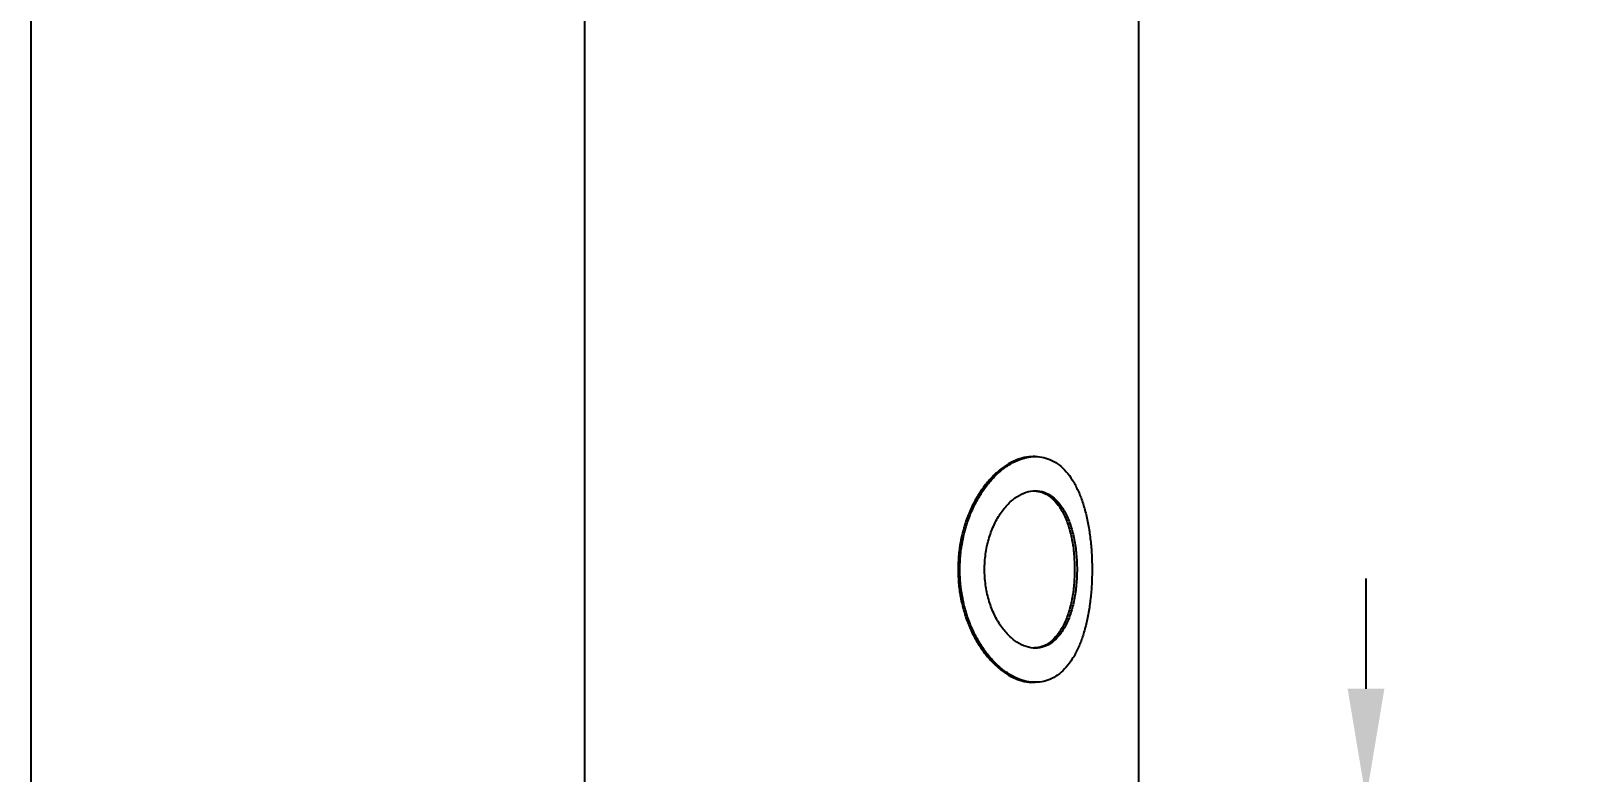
# Model space of a CAD drawing. Header units: millimetres. Extents: x 0 to 6631, y 0 to 4689.
# Drawn here: x 1176 to 1748, y 2970 to 3244 of the extents above; entities that cross this region are included whole.
import ezdxf

# ---------------------------------------------------------------- set-up
doc = ezdxf.new("R2010")
doc.units = ezdxf.units.MM
doc.header["$LTSCALE"] = 13
doc.linetypes.add('CENTERX2', pattern=[101.6, 63.5, -12.7, 12.7, -12.7])
for name, color, linetype in [('中心线', 1, 'CENTERX2'), ('几何体', 7, 'Continuous'), ('尺寸', 3, 'Continuous')]:
    doc.layers.add(name, color=color, linetype=linetype)
doc.styles.add('SLDTEXTSTYLE0', font='hyswlongfangsong.ttf')
doc.dimstyles.new('SLDDIMSTYLE1', dxfattribs={"dimtxt": 50, "dimasz": 40.8, "dimexe": 0, "dimexo": 0.0625, "dimgap": 12.5, "dimtad": 2, "dimdec": 0, "dimrnd": 1e-09, "dimzin": 12, "dimdsep": 46, "dimtxsty": 'SLDTEXTSTYLE0', "dimsah": 1, "dimcen": 0.09, "dimadec": 0, "dimazin": 3, "dimtfac": 1, "dimtdec": 0, "dimtofl": 0, "dimtmove": 0, "dimatfit": 3, "dimfxl": 1, "dimfrac": 2, "dimtolj": 1, "dimtzin": 12, "dimarcsym": 0})

# ---------------------------------------------------------------- blocks, each defined once
blk = doc.blocks.new('*D15')
at = {"layer": 'Defpoints', "color": 0, "transparency": 16777216}
for p in [(1651.58, 2960.03), (1669.79, 2960.03), (1651.58, 2860.03)]:
    blk.add_point(p, dxfattribs=at)
at = {"layer": '尺寸', "color": 0, "lineweight": -2, "transparency": 16777216}
for p, q in [((1669.79, 3000.83), (1669.79, 3041.63)), ((1651.65, 2960.03), (1669.79, 2960.03)), ((1651.65, 2860.03), (1669.79, 2860.03)), ((1669.79, 2819.23), (1669.79, 2778.43))]:
    blk.add_line(p, q, dxfattribs=at)
at = {"layer": '尺寸', "color": 0, "transparency": 16777216}
for points in [[(1662.99, 3000.83), (1676.59, 3000.83), (1669.79, 2960.03)], [(1662.99, 2819.23), (1676.59, 2819.23), (1669.79, 2860.03)]]:
    blk.add_solid(points, dxfattribs=at)
at = {"layer": '尺寸', "color": 0, "transparency": 16777216, "insert": (1682.29, 2910.03), "char_height": 50, "attachment_point": 2, "rotation": 90, "style": 'SLDTEXTSTYLE0'}
blk.add_mtext('\\A1;100', dxfattribs=at)

msp = doc.modelspace()

# ---------------------------------------------------------------- linework, layer by layer
at = {"layer": '中心线'}
msp.add_line((1380.65, 2610.03), (1380.65, 3608.77), dxfattribs=at)
at = {"layer": '几何体'}
for p, q in [((1175.65, 3480.34), (1175.65, 2610.03)), ((1585.65, 2610.03), (1585.65, 3480.33)), ((1547.39, 3086.73), (1546.58, 3086.73)), ((1546.58, 3003.2), (1547.39, 3003.2))]:
    msp.add_line(p, q, dxfattribs=at)
for points, knots in [([(1546.58, 3086.73), (1545.5, 3086.66), (1543.34, 3086.52), (1540.01, 3085.41), (1536.69, 3083.66), (1533.46, 3081.23), (1530.38, 3078.19), (1527.54, 3074.58), (1524.99, 3070.46), (1522.81, 3065.91), (1521.05, 3060.99), (1519.76, 3055.8), (1518.98, 3050.43), (1518.71, 3044.96), (1518.98, 3039.5), (1519.76, 3034.12), (1521.05, 3028.94), (1522.81, 3024.02), (1524.99, 3019.47), (1527.54, 3015.35), (1530.38, 3011.74), (1533.46, 3008.69), (1536.69, 3006.27), (1540.01, 3004.49), (1543.32, 3003.5), (1545.54, 3003.08), (1546.58, 3003.2), (1546.58, 3003.2)], [0, 0, 0, 0, 0.041666, 0.083328, 0.124998, 0.166665, 0.208328, 0.249997, 0.291665, 0.333328, 0.374998, 0.416665, 0.458327, 0.499999, 0.541665, 0.583329, 0.625001, 0.666668, 0.708332, 0.750002, 0.791669, 0.833332, 0.875001, 0.916668, 0.958331, 0.999999, 1, 1, 1, 1]), ([(1568.42, 3044.96), (1568.39, 3046.79), (1568.33, 3050.43), (1567.87, 3055.8), (1567.13, 3060.99), (1566.09, 3065.91), (1564.74, 3070.46), (1563.08, 3074.58), (1561.12, 3078.19), (1558.87, 3081.24), (1556.35, 3083.66), (1553.57, 3085.42), (1550.58, 3086.49), (1547.41, 3086.85), (1544.13, 3086.49), (1540.79, 3085.42), (1537.45, 3083.66), (1534.2, 3081.24), (1531.11, 3078.19), (1528.25, 3074.58), (1525.7, 3070.46), (1523.51, 3065.91), (1521.74, 3060.99), (1520.44, 3055.8), (1519.65, 3050.43), (1519.39, 3044.96), (1519.65, 3039.5), (1520.44, 3034.12), (1521.74, 3028.94), (1523.51, 3024.02), (1525.7, 3019.47), (1528.25, 3015.35), (1531.11, 3011.74), (1534.2, 3008.69), (1537.45, 3006.27), (1540.79, 3004.51), (1544.13, 3003.44), (1547.41, 3003.08), (1550.58, 3003.44), (1553.57, 3004.51), (1556.35, 3006.27), (1558.87, 3008.69), (1561.12, 3011.74), (1563.08, 3015.35), (1564.74, 3019.47), (1566.09, 3024.02), (1567.13, 3028.94), (1567.87, 3034.12), (1568.33, 3039.5), (1568.39, 3043.14), (1568.42, 3044.96)], [0, 0, 0, 0, 0.020783, 0.041568, 0.062363, 0.083167, 0.103979, 0.124807, 0.145648, 0.166499, 0.187364, 0.208238, 0.229116, 0.25, 0.270884, 0.291762, 0.312636, 0.333501, 0.354352, 0.375193, 0.39602, 0.416833, 0.437637, 0.45843, 0.479215, 0.5, 0.520783, 0.541568, 0.562363, 0.583167, 0.603979, 0.624807, 0.645648, 0.666499, 0.687364, 0.708238, 0.729116, 0.75, 0.770884, 0.791762, 0.812636, 0.833501, 0.854352, 0.875193, 0.89602, 0.916833, 0.937637, 0.95843, 0.979215, 1, 1, 1, 1]), ([(1562.84, 3044.96), (1562.79, 3046.87), (1562.68, 3050.68), (1561.87, 3056.18), (1560.57, 3061.24), (1558.76, 3065.68), (1556.48, 3069.33), (1553.78, 3072.04), (1550.72, 3073.7), (1547.42, 3074.27), (1543.98, 3073.7), (1540.55, 3072.04), (1537.29, 3069.33), (1534.35, 3065.68), (1531.88, 3061.24), (1530.02, 3056.18), (1528.86, 3050.68), (1528.46, 3044.96), (1528.86, 3039.25), (1530.02, 3033.75), (1531.88, 3028.68), (1534.35, 3024.24), (1537.29, 3020.6), (1540.55, 3017.89), (1543.98, 3016.23), (1547.42, 3015.66), (1550.72, 3016.23), (1553.78, 3017.89), (1556.48, 3020.6), (1558.76, 3024.24), (1560.57, 3028.68), (1561.87, 3033.75), (1562.68, 3039.25), (1562.79, 3043.06), (1562.84, 3044.96)], [0, 0, 0, 0, 0.031176, 0.062363, 0.093571, 0.124806, 0.156071, 0.187363, 0.218676, 0.25, 0.281324, 0.312637, 0.343929, 0.375194, 0.406429, 0.437637, 0.468824, 0.5, 0.531176, 0.562363, 0.593571, 0.624806, 0.656071, 0.687363, 0.718676, 0.75, 0.781324, 0.812637, 0.843929, 0.875194, 0.906429, 0.937637, 0.968824, 1, 1, 1, 1]), ([(1546.98, 3074.01), (1547.95, 3073.91), (1550.03, 3073.7), (1552.93, 3072.02), (1555.63, 3069.33), (1557.89, 3065.68), (1559.7, 3061.24), (1560.99, 3056.18), (1561.8, 3050.68), (1561.9, 3046.87), (1561.95, 3044.96)], [0, 0, 0, 0, 0.1115525, 0.2384714, 0.3653912, 0.492312, 0.6192336, 0.7461556, 0.8730778, 1, 1, 1, 1]), ([(1561.95, 3044.96), (1561.9, 3043.06), (1561.8, 3039.25), (1560.99, 3033.75), (1559.7, 3028.69), (1557.89, 3024.25), (1555.63, 3020.6), (1552.93, 3017.91), (1550.03, 3016.23), (1547.95, 3016.02), (1546.98, 3015.92)], [0, 0, 0, 0, 0.126922, 0.253844, 0.380766, 0.507688, 0.634609, 0.761529, 0.888447, 1, 1, 1, 1])]:
    msp.add_open_spline(points, degree=3, knots=knots, dxfattribs=at)

# ---------------------------------------------------------------- dimensions: what is measured, and where the dimension line sits
at = {"layer": '尺寸'}
dim = msp.add_linear_dim(base=(1669.79, 2960.03), p1=(1651.58, 2860.03), p2=(1651.58, 2960.03), angle=90, dimstyle='SLDDIMSTYLE1', dxfattribs=at)
dim.commit()
dim.dimension.update_dxf_attribs({"geometry": '*D15', "text_midpoint": (1669.79, 2910.03), "dimtype": 160})

doc.saveas('drawing.dxf')
